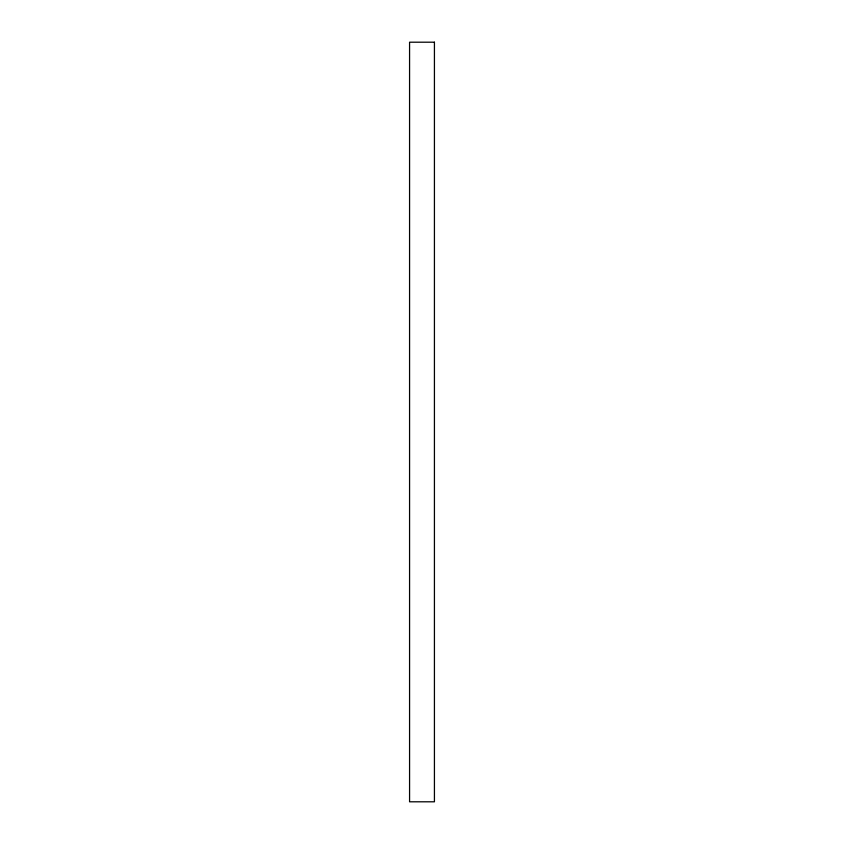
<?xml version="1.0" encoding="UTF-8"?>
<svg xmlns="http://www.w3.org/2000/svg" width="844" height="844" viewBox="0 0 844 844"><rect width="100%" height="100%" fill="white"/><g stroke="black" fill="none" stroke-linecap="round" stroke-linejoin="round"><path stroke-width="1.27" d="M434.428 42.2L409.572 42.2L409.572 801.8L434.428 801.8L434.428 42.2"/></g></svg>
